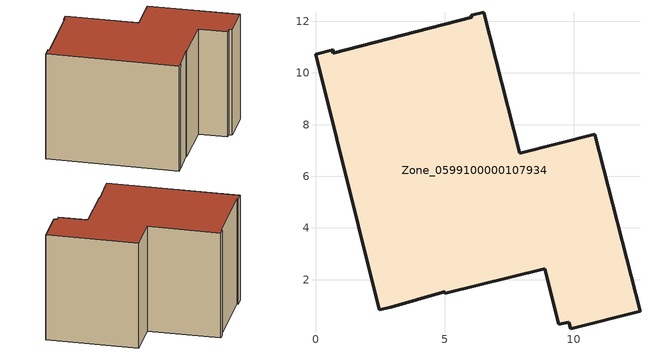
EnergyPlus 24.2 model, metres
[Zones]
Zone_0599100000107934
 floor ground (C_G): 10.81,7.63 12.56,0.78 9.88,0.1 9.79,0.36 9.42,0.26 8.87,2.43 5.02,1.47 4.97,1.56 4.92,1.51 2.92,0.94 2.47,0.83 0,10.72 0.69,10.89 0.68,10.77 6.05,12.15 6.03,12.23 6.52,12.35 7.9,6.9 z0
 wall outside (C_F): 12.56,0.78 10.81,7.63 7.9,6.9 6.52,12.35 6.03,12.23 6.05,12.15 0.68,10.77 0.69,10.89 0,10.72 2.47,0.83 2.92,0.94 4.92,1.51 4.97,1.56 5.02,1.47 8.87,2.43 9.42,0.26 9.79,0.36 9.88,0.1 12.56,0.78 z0:8.65
 roof outside (C_R): 7.9,6.9 6.52,12.35 6.03,12.23 6.05,12.15 0.68,10.77 0.69,10.89 0,10.72 2.47,0.83 2.92,0.94 4.92,1.51 4.97,1.56 5.02,1.47 8.87,2.43 9.42,0.26 9.79,0.36 9.88,0.1 12.56,0.78 10.81,7.63 z8.65
[BUILDING]
Pand.0599100000107934: North Axis=0; Terrain=City; Loads Convergence Tolerance Value=0.04; Temperature Convergence Tolerance Value=0.4; Solar Distribution=FullExterior; Maximum Number of Warmup Days=25; Minimum Number of Warmup Days=1
[Site:Location]
Rotterdam.The.Hague.AP_ZH_NLD Design_Conditions: Latitude=51.96; Longitude=4.45; Time Zone=1; Elevation=-4.5
[SITE:GROUNDTEMPERATURE:BUILDINGSURFACE]
18, 18, 18, 18, 18, 18, 18, 18, 18, 18, 18, 18
[MATERIAL] Thermal Absorptance=0.9; Solar Absorptance=0.7; Visible Absorptance=0.7
Name | Roughness | Thickness | Conductivity | Density | Specific Heat
G.TC.1965-1974 | MediumSmooth | 0.15 | 0.882353 | 540 | 1210
F.TC.1965-1974 | Rough | 0.3 | 0.697674 | 1920 | 840
R.TC.1965-1974 | MediumRough | 0.2 | 0.232558 | 1500 | 1000
[CONSTRUCTION]
C_G: G.TC.1965-1974
C_F: F.TC.1965-1974
C_R: R.TC.1965-1974
[ZONE]
Zone_0599100000107934: Type=1; Multiplier=1; Ceiling Height=Autocalculate; Volume=Autocalculate; Floor Area=autocalculate; Part of Total Floor Area=Yes
[ZONEINFILTRATION:DESIGNFLOWRATE]
Infil_Zone_0599100000107934: Zone or ZoneList or Space or SpaceList=Zone_0599100000107934; Schedule=AlwaysOn; Design Flow Rate Calculation Method=Flow/Area; Flow Rate per Floor Area=0.003; Constant Term Coefficient=1; Temperature Term Coefficient=0; Velocity Term Coefficient=0; Velocity Squared Term Coefficient=0
[HVACTEMPLATE:ZONE:IDEALLOADSAIRSYSTEM]
Zone_0599100000107934: Maximum Heating Supply Air Temperature=50; Minimum Cooling Supply Air Temperature=13; Maximum Heating Supply Air Humidity Ratio=0.0156; Minimum Cooling Supply Air Humidity Ratio=0.0077; Heating Limit=NoLimit; Cooling Limit=NoLimit; Dehumidification Control Type=ConstantSensibleHeatRatio; Cooling Sensible Heat Ratio=0.7; Dehumidification Setpoint=60; Humidification Control Type=None; Humidification Setpoint=30; Outdoor Air Method=None; Outdoor Air Flow Rate per Person=0.00944; Outdoor Air Flow Rate per Zone Floor Area=0; Outdoor Air Flow Rate per Zone=0; Demand Controlled Ventilation Type=None; Outdoor Air Economizer Type=NoEconomizer; Heat Recovery Type=None; Sensible Heat Recovery Effectiveness=0.7; Latent Heat Recovery Effectiveness=0.65
[ZONECONTROL:THERMOSTAT]
ThermostatControl_Zone_0599100000107934: Zone or ZoneList=Zone_0599100000107934; Control Type Schedule=DualSetpointControlType; Control 1=Thermostat_Zone_0599100000107934; Temperature Difference Between Cutout And Setpoint=0
[THERMOSTATSETPOINT:DUALSETPOINT]
Thermostat_Zone_0599100000107934: Heating Setpoint Temperature Schedule=HeatingSetpoint_Zone_0599100000107934; Cooling Setpoint Temperature Schedule=CoolingSetpoint_Zone_0599100000107934
[SCHEDULE:COMPACT]
HeatingSetpoint_Zone_0599100000107934: Through: 12/31, For: AllDays, Until: 24:00, 21
CoolingSetpoint_Zone_0599100000107934: Through: 12/31, For: AllDays, Until: 24:00, 24
DualSetpointControlType: Through: 12/31, For: AllDays, Until: 24:00, 4
AlwaysOn: Through: 12/31, For: AllDays, Until: 24:00, 1
